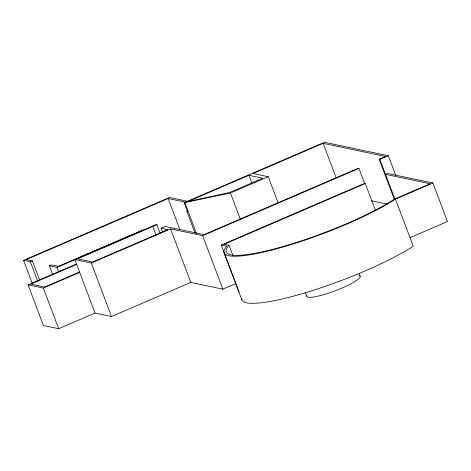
<?xml version="1.0" encoding="UTF-8"?>
<svg xmlns="http://www.w3.org/2000/svg" width="471" height="471" viewBox="0 0 471 471"><rect width="100%" height="100%" fill="white"/><g stroke="black" fill="none" stroke-linecap="round" stroke-linejoin="round"><path stroke-width="0.71" d="M232.939 255.6L229.083 245.385L228.353 246.18A97.609 16.615 -20.7 0 0 278.361 247.852A97.609 16.615 -20.7 0 0 389.735 202.035L394.103 199.268L430.141 183.755L385.519 174.347L387.586 173.458L432.896 183.013L447.45 221.535L410.011 237.649M32.299 283.477L23.55 260.328L169.513 197.484L188.041 201.394M185.98 202.283L168.141 198.521L26.305 259.586L32.411 260.869L39.688 280.133M23.55 260.328L30.35 261.758L32.411 260.869M195.059 233.116L186.74 211.102L187.434 211.249L184.202 202.689L324.495 142.289L388.292 155.742L395.805 175.63M248.871 175.294L188.141 201.441L229.418 192.562L262.736 178.215L248.871 175.294L251.714 182.825M394.433 199.627L379.167 159.222L385.531 156.484L323.13 143.325L252.998 173.516L268.252 176.731L278.084 202.754M49.39 265.774L51.451 264.885L58.41 266.351L142.707 230.066L143.396 230.207L57.044 267.387L49.39 265.774L52.505 274.028M235.824 283.583L222.86 289.165L190.79 282.406L111.521 316.53L95.054 313.056L74.836 259.556L156.166 224.543L156.861 224.691L160.228 233.592M156.861 224.691L77.591 258.815L92.675 261.994L167.817 229.648L161.111 228.229L162.666 232.338M184.202 202.689L230.443 193.01L268.252 176.731M95.054 313.056L58.692 328.711L43.438 325.496L28.072 284.837L76.202 264.113M76.779 264.308L30.833 284.095L44.698 287.016L79.658 271.967M161.111 228.229L165.239 226.457L204.014 234.629L358.237 168.235L358.931 168.377L364.595 183.36L365.284 183.507L375.399 210.278M74.836 259.556L91.303 263.03L170.573 228.906L202.642 235.665L358.931 168.377M28.072 284.837L43.326 288.052L79.687 272.397M379.167 159.222L379.862 159.369L388.292 155.742M239.062 292.144L221.27 245.061L364.595 183.36M365.284 183.507L224.025 244.319L229.083 245.385M221.27 245.061L226.81 246.233L226.233 246.863A99.929 17.009 -20.7 0 0 280.545 247.711A99.929 17.009 -20.7 0 0 395.457 199.133L432.896 183.013M371.23 200.734L387.727 204.214M395.457 199.133L413.25 246.209A99.929 17.009 -20.7 0 1 307.969 291.955A99.929 17.009 -20.7 0 1 241.688 298.738M379.862 159.369L394.857 199.056M323.13 143.325L336.064 177.561M359.179 273.657L360.185 276.33M305.396 292.85L306.662 296.194M230.443 193.01L240.281 219.033M224.119 252.903L241.906 299.986M202.642 235.665L222.86 289.165M184.897 202.836L196.507 233.563M168.141 198.521L179.84 229.471M170.573 228.906L190.79 282.406M152.734 226.463L156.101 235.365M91.303 263.03L111.521 316.53M57.044 267.387L58.657 271.667M43.326 288.052L58.692 328.711M30.35 261.758L37.627 281.016M359.514 275.564A28.56 4.863 -20.7 0 1 335.535 290.66A28.56 4.863 -20.7 0 1 306.715 295.67"/></g></svg>
